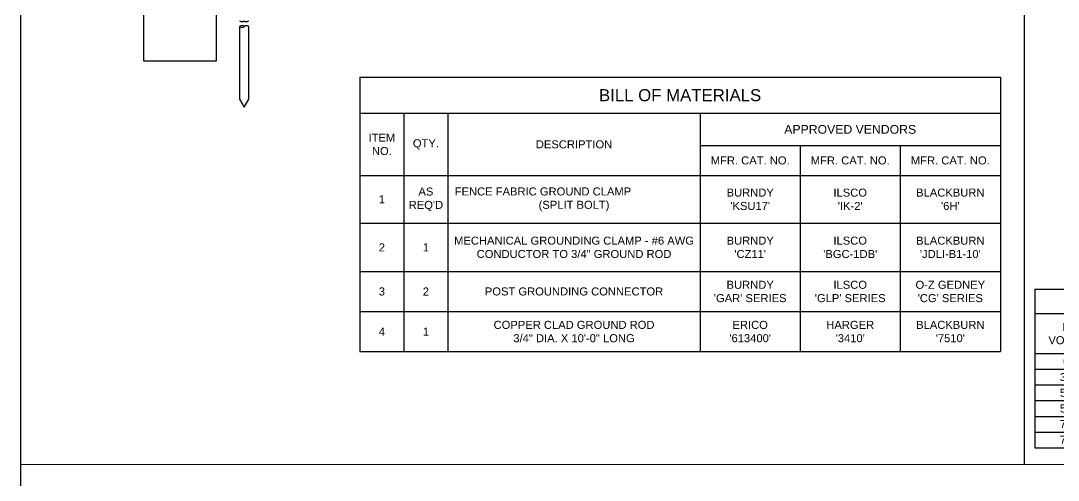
# Model space of a CAD drawing. Header units: feet. Extents: x -17 to 155, y -41 to 44.
# Drawn here: x 0 to 13.55, y 8.03 to 14.02 of the extents above; entities that cross this region are included whole.
import ezdxf

# ---------------------------------------------------------------- set-up
doc = ezdxf.new("R2010")
doc.units = ezdxf.units.FT
doc.header["$MEASUREMENT"] = 0
doc.layers.get('Defpoints').update_dxf_attribs({"color": 5})
for name, color, linetype in [('E-DETL', 7, 'Continuous'), ('G-ANNO-TEXT', 1, 'Continuous'), ('G-BRDR', 5, 'Continuous')]:
    doc.layers.add(name, color=color, linetype=linetype)
doc.styles.add('NEI-A', font='arial.ttf')
doc.styles.add('ROMANS', font='arial.ttf')

# ---------------------------------------------------------------- blocks, each defined once
blk = doc.blocks.new('*T11')
at = {"layer": 'G-ANNO-TEXT', "color": 0, "linetype": 'ByBlock', "lineweight": -2, "transparency": 16777216}
for p, q in [((0, 0), (8.364, 0)), ((0, 0), (0, -3.58)), ((8.364, 0), (8.364, -3.58)), ((0, -0.47), (8.364, -0.47)), ((0.575, -0.47), (0.575, -3.58)), ((1.15, -0.47), (1.15, -3.58)), ((4.443, -0.47), (4.443, -3.58)), ((4.443, -0.891), (8.364, -0.891)), ((5.75, -0.891), (5.75, -3.58)), ((7.057, -0.891), (7.057, -3.58)), ((0, -1.281), (8.364, -1.281)), ((0, -1.906), (8.364, -1.906)), ((0, -2.535), (8.364, -2.535)), ((0, -3.058), (8.364, -3.058)), ((0, -3.58), (8.364, -3.58))]:
    blk.add_line(p, q, dxfattribs=at)
at = {"layer": 'G-ANNO-TEXT', "color": 0, "transparency": 16777216, "attachment_point": 5, "style": 'NEI-A'}
for s, insert, char_height, width in [('BILL OF MATERIALS', (4.182, -0.235), 0.15682, 8.23818), ('APPROVED VENDORS', (6.403, -0.681), 0.11435, 3.795), ('ITEM\\PNO.', (0.288, -0.876), 0.1045, 0.44955), ('QTY.', (0.863, -0.876), 0.1045, 0.44955), ('DESCRIPTION', (2.797, -0.876), 0.10455, 3.16773), ('MFR. CAT. NO.', (5.097, -1.086), 0.10455, 1.24148), ('MFR. CAT. NO.', (6.403, -1.086), 0.10455, 1.24148), ('MFR. CAT. NO.', (7.71, -1.086), 0.10455, 1.24148), ("AS\\PREQ'D", (0.863, -1.593), 0.1045, 0.50966), ('FENCE FABRIC GROUND CLAMP                     (SPLIT BOLT)', (2.797, -1.593), 0.10455, 3.22784), ("BURNDY\\P'KSU17'", (5.097, -1.593), 0.1045, 1.24148), ("ILSCO\\P'IK-2'", (6.403, -1.593), 0.1045, 1.24148), ("BLACKBURN\\P'6H'", (7.71, -1.593), 0.1045, 1.24148), ('1', (0.288, -1.593), 0.105, 0.50966), ('2', (0.288, -2.22), 0.105, 0.50966), ('\\A1;MECHANICAL GROUNDING CLAMP - #6 AWG CONDUCTOR TO 3/4" GROUND ROD', (2.797, -2.22), 0.10455, 3.22784), ("BURNDY\\P'CZ11'", (5.097, -2.22), 0.1045, 1.24148), ("ILSCO\\P'BGC-1DB'", (6.403, -2.22), 0.1045, 1.24148), ("BLACKBURN\\P'JDLI-B1-10'", (7.71, -2.22), 0.10455, 1.24148), ('1', (0.863, -2.22), 0.105, 0.50966), ("BURNDY\\P'GAR' SERIES", (5.097, -2.796), 0.10455, 1.24148), ("ILSCO\\P'GLP' SERIES", (6.403, -2.796), 0.10455, 1.24148), ("O-Z GEDNEY\\P'CG' SERIES", (7.71, -2.796), 0.10455, 1.24148), ('3', (0.288, -2.796), 0.105, 0.50966), ('2', (0.863, -2.796), 0.105, 0.50966), ('POST GROUNDING CONNECTOR', (2.797, -2.796), 0.10455, 3.22784), ('\\A1;COPPER CLAD GROUND ROD\\P3/4" DIA. X 10\'-0" LONG', (2.797, -3.319), 0.10455, 3.22784), ("ERICO\\P'613400'", (5.097, -3.319), 0.1045, 1.24148), ("HARGER\\P'3410'", (6.403, -3.319), 0.1045, 1.24148), ("BLACKBURN\\P'7510'", (7.71, -3.319), 0.1045, 1.24148), ('4', (0.288, -3.319), 0.105, 0.50966), ('1', (0.863, -3.319), 0.105, 0.50966)]:
    blk.add_mtext(s, dxfattribs=dict(at, insert=insert, char_height=char_height, width=width))
blk = doc.blocks.new('*T43')
at = {"layer": 'G-ANNO-TEXT', "color": 0, "linetype": 'ByBlock', "lineweight": -2, "transparency": 16777216}
for p, q in [((0, 0), (4.94, 0)), ((0, 0), (0, -2.07)), ((4.94, 0), (4.94, -2.07)), ((0, -0.32), (4.94, -0.32)), ((1.047, -0.32), (1.047, -2.07)), ((3.45, -0.32), (3.45, -2.07)), ((0, -0.842), (4.94, -0.842)), ((0, -1.047), (4.94, -1.047)), ((0, -1.251), (4.94, -1.251)), ((0, -1.456), (4.94, -1.456)), ((0, -1.661), (4.94, -1.661)), ((0, -1.866), (4.94, -1.866)), ((0, -2.07), (4.94, -2.07))]:
    blk.add_line(p, q, dxfattribs=at)
at = {"layer": 'G-ANNO-TEXT', "color": 0, "transparency": 16777216, "attachment_point": 5, "style": 'ROMANS'}
for s, insert, char_height, width in [('69 kv AND ABOVE', (2.47, -0.16), 0.15682, 4.87483), ('FENCE GROUNDING INTERVAL', (4.195, -0.581), 0.10455, 1.42517), ('LINE VOLTAGE', (0.524, -0.581), 0.10455, 0.98216), ('FENCE DISTANCE FROM CENTER OF ROW', (2.249, -0.581), 0.10455, 2.33683), ('69kv', (0.524, -0.944), 0.1045, 0.98216), ('WITHIN125 FEET', (2.249, -0.944), 0.10455, 2.33683), ("EVERY 150'", (4.195, -0.944), 0.1045, 1.42517), ('345kv', (0.524, -1.149), 0.1045, 0.98216), ('WITHIN 75 FEET', (2.249, -1.149), 0.10455, 2.33683), ("EVERY 200'", (4.195, -1.149), 0.1045, 1.42517), ('500kv', (0.524, -1.354), 0.1045, 0.98216), ('WITHIN 125 FEET', (2.249, -1.354), 0.10455, 2.33683), ("EVERY 150'", (4.195, -1.354), 0.1045, 1.42517), ('BETWEEN 125 AND 250 (MIN)', (2.249, -1.559), 0.10455, 2.33683), ('500kv', (0.524, -1.559), 0.1045, 0.98216), ("EVERY 200'", (4.195, -1.559), 0.1045, 1.42517), ('750kv', (0.524, -1.763), 0.1045, 0.98216), ('WITHIN 175 FEET', (2.249, -1.763), 0.10455, 2.33683), ("EVERY 125'", (4.195, -1.763), 0.1045, 1.42517), ('BETWEEN 175 AND 350 (MIN)', (2.249, -1.968), 0.10455, 2.33683), ('750kv', (0.524, -1.968), 0.1045, 0.98216), ("EVERY 200'", (4.195, -1.968), 0.1045, 1.42517)]:
    blk.add_mtext(s, dxfattribs=dict(at, insert=insert, char_height=char_height, width=width))

msp = doc.modelspace()

# ---------------------------------------------------------------- linework, layer by layer
at = {"layer": 'Defpoints', "color": 5}
msp.add_lwpolyline([(0, 21.43182), (32.40909, 21.43182), (32.40909, -0.73926), (0, -0.73926)], close=True, dxfattribs=at)
at = {"layer": 'E-DETL', "color": 7, "linetype": 'Continuous'}
for p, q in [((2.85791, 13.94686), (2.85791, 12.99971)), ((2.97663, 12.99971), (2.97663, 13.94686)), ((2.85791, 12.99971), (2.91727, 12.89619)), ((2.91727, 12.89619), (2.97663, 12.99971))]:
    msp.add_line(p, q, dxfattribs=at)
msp.add_lwpolyline([(2.5547, 15.78379), (1.60381, 15.78379), (1.60381, 13.50166), (2.5547, 13.50166)], close=True, dxfattribs=at)
for centre, start, end in [((2.88759, 14.05981), 231.419908, 308.580092), ((2.88759, 13.90932), 51.419908, 128.580092), ((2.94695, 14.05981), 231.419908, 308.580092), ((2.94695, 13.90932), 51.419908, 128.580092), ((2.88759, 13.98374), 231.419908, 308.580092)]:
    msp.add_arc(centre, 0.04759, start, end, dxfattribs=at)
at = {"layer": 'G-BRDR', "flags": 128}
for points in [[(13.09969, 21.36289), (13.09994, 8.22636)], [(0, 8.23372), (32.55096, 8.24165)]]:
    msp.add_lwpolyline(points, dxfattribs=at)

# ---------------------------------------------------------------- block references
for name, p in [('*T11', (4.42704, 13.28552)), ('*T43', (13.23865, 10.52148))]:
    msp.add_blockref(name, p)

doc.saveas('drawing.dxf')
